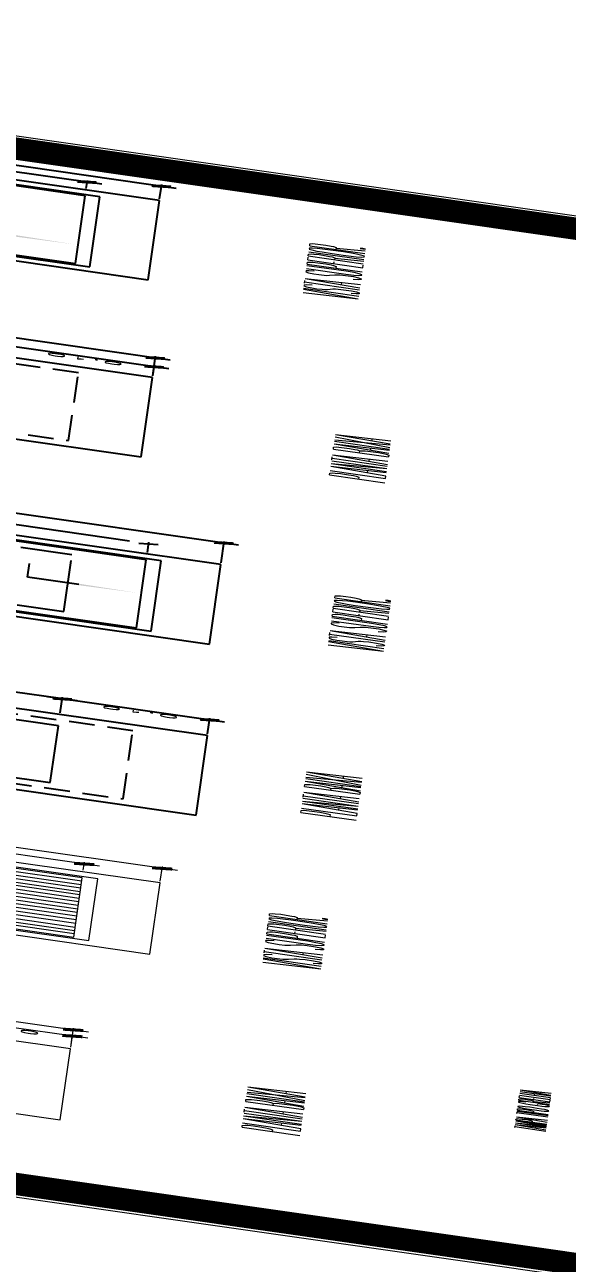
# Model space of a CAD drawing. Header units: millimetres. Extents: x -361192058 to 101130107379, y -14071650034 to 19218552450.
# Drawn here: x -134003.3 to -133858.8, y 44004 to 44334.1 of the extents above; entities that cross this region are included whole.
import ezdxf
from ezdxf.enums import TextEntityAlignment as Align

# ---------------------------------------------------------------- set-up
doc = ezdxf.new("R2010")
doc.units = ezdxf.units.MM
doc.header["$LTSCALE"] = 0.5
doc.linetypes.add('HIDDEN', pattern=[0.375, 0.25, -0.125])
for name, color, linetype in [('02', 2, 'Continuous'), ('DETALLHES_CAIXAS', 6, 'Continuous'), ('TXT_0', 7, 'Continuous'), ('TXT_1', 3, 'Continuous')]:
    doc.layers.add(name, color=color, linetype=linetype)
doc.styles.add('ADITIVOCAD', font='ROMANS.shx')
doc.styles.add('ROMANS', font='romans', dxfattribs={"height": 0.1})
doc.styles.get("Standard").update_dxf_attribs({"font": 'txt.shx', "height": 0.12})

# ---------------------------------------------------------------- blocks, each defined once
blk = doc.blocks.new('ADS_DET_CG125L')
at = {"layer": 'DETALLHES_CAIXAS'}
for p, q in [((2.10939, 2.42807), (2.10939, 1.82807)), ((2.70939, 1.82807), (2.70939, 2.42807)), ((1.16544, 1.87072), (1.16544, 2.10318)), ((1.26544, 1.77072), (1.26544, 2.10318)), ((0.66544, 2.08942), (0.66544, 1.87072)), ((0.56544, 2.08542), (0.56544, 1.77072)), ((0.66544, 1.87072), (1.16544, 1.87072)), ((2.10939, 1.82807), (2.70939, 1.82807)), ((0.56544, 1.77072), (1.26544, 1.77072))]:
    blk.add_line(p, q, dxfattribs=at)
at = {"layer": 'TXT_0', "linetype": 'ByBlock'}
for p, q in [((2.94954, 1.76807), (2.94954, 2.48807)), ((2.85051, 1.84107), (2.85051, 2.41507)), ((1.40375, 1.86072), (1.40375, 2.38072)), ((1.40375, 1.76072), (1.40375, 1.88072)), ((1.28044, 1.87072), (1.41875, 1.87072)), ((1.28044, 1.87072), (1.41875, 1.87072)), ((2.84401, 1.83457), (2.85701, 1.82157)), ((2.77439, 1.82807), (2.86551, 1.82807)), ((2.77439, 1.77807), (2.96454, 1.77807)), ((1.28044, 1.77072), (1.41875, 1.77072))]:
    blk.add_line(p, q, dxfattribs=at)
at = {"layer": 'TXT_0'}
for p, q in [((2.05939, 2.47807), (2.05939, 1.77807)), ((2.75939, 1.77807), (2.75939, 2.47807)), ((2.09939, 2.43807), (2.09939, 1.81807)), ((2.71939, 1.81807), (2.71939, 2.43807)), ((2.41272, 1.87062), (2.41324, 1.90539)), ((2.41324, 1.90539), (2.53291, 1.90539)), ((2.09939, 1.81807), (2.71939, 1.81807)), ((2.05939, 1.77807), (2.75939, 1.77807))]:
    blk.add_line(p, q, dxfattribs=at)
at = {"layer": 'TXT_0', "linetype": 'HIDDEN', "ltscale": 0.5}
for p, q in [((0.61544, 2.42072), (0.61544, 1.82072)), ((1.21544, 1.82072), (1.21544, 2.42072)), ((0.61544, 1.82072), (1.21544, 1.82072))]:
    blk.add_line(p, q, dxfattribs=at)
at = {"layer": 'TXT_0', "linetype": 'HIDDEN'}
for p, q in [((2.15939, 2.37807), (2.15939, 1.87807)), ((2.65939, 1.87807), (2.65939, 2.37807)), ((2.15939, 1.87807), (2.65939, 1.87807))]:
    blk.add_line(p, q, dxfattribs=at)
at = {"layer": 'TXT_0', "linetype": 'ByBlock', "const_width": 0.00195}
for points in [[(1.39725, 1.87722), (1.41025, 1.86422)], [(1.41025, 1.86422), (1.39725, 1.87722)], [(2.94304, 1.78457), (2.95604, 1.77157)], [(1.39725, 1.77722), (1.41025, 1.76422)]]:
    blk.add_lwpolyline(points, dxfattribs=at)
at = {"layer": 'TXT_0'}
blk.add_solid([(2.41939, 1.87056), (2.40606, 1.87069), (2.41234, 1.83062)], dxfattribs=at)
at = {"layer": 'TXT_0', "style": 'ROMANS'}
blk.add_text('0.10', height=0.018, rotation=90, dxfattribs=at).set_placement((1.39475, 1.79072))
at = {"layer": 'TXT_1', "style": 'ADITIVOCAD'}
for s, p in [('PLANTA BAIXA', (0.90132, 1.68251)), ('VISTA SUPERIOR.', (2.42987, 1.68036))]:
    blk.add_text(s, height=0.0375, dxfattribs=at).set_placement(p, align=Align.MIDDLE)
blk = doc.blocks.new('ADS_DET_CP50')
at = {"layer": 'DETALLHES_CAIXAS'}
for p, q in [((0.59468, 2.65051), (0.59468, 1.95051)), ((1.29468, 1.95051), (1.29468, 2.65051)), ((2.18784, 2.61288), (2.18784, 2.01288)), ((2.78784, 2.01288), (2.78784, 2.61288)), ((2.18784, 2.01288), (2.78784, 2.01288)), ((0.59468, 1.95051), (1.29468, 1.95051))]:
    blk.add_line(p, q, dxfattribs=at)
at = {"layer": 'TXT_0', "linetype": 'ByBlock'}
for p, q in [((2.96401, 1.95288), (2.96401, 2.67288)), ((1.46842, 1.94051), (1.46842, 2.66051)), ((2.90876, 2.00288), (2.90876, 2.62288)), ((1.39068, 1.94051), (1.39068, 2.06051)), ((2.85284, 2.01288), (2.92376, 2.01288)), ((2.85284, 1.96288), (2.97901, 1.96288)), ((1.30968, 1.95051), (1.40568, 1.95051)), ((1.30968, 1.95051), (1.48342, 1.95051))]:
    blk.add_line(p, q, dxfattribs=at)
at = {"layer": 'TXT_0'}
for p, q in [((2.13784, 2.66288), (2.13784, 1.96288)), ((2.83784, 1.96288), (2.83784, 2.66288)), ((2.17784, 2.62288), (2.17784, 2.00288)), ((2.79784, 2.00288), (2.79784, 2.62288)), ((2.17784, 2.00288), (2.79784, 2.00288)), ((2.13784, 1.96288), (2.83784, 1.96288))]:
    blk.add_line(p, q, dxfattribs=at)
at = {"layer": 'TXT_0', "linetype": 'HIDDEN', "ltscale": 0.5}
for p, q in [((0.64468, 2.60051), (0.64468, 2.00051)), ((1.24468, 2.00051), (1.24468, 2.60051)), ((0.64468, 2.00051), (1.24468, 2.00051))]:
    blk.add_line(p, q, dxfattribs=at)
at = {"layer": 'TXT_0', "linetype": 'ByBlock', "const_width": 0.00195}
for points in [[(2.90226, 2.01938), (2.91526, 2.00638)], [(2.95751, 1.96938), (2.97051, 1.95638)], [(1.38418, 1.95701), (1.39718, 1.94401)], [(1.46192, 1.95701), (1.47492, 1.94401)]]:
    blk.add_lwpolyline(points, dxfattribs=at)
at = {"layer": 'TXT_0'}
blk.add_solid([(2.36011, 2.05537), (2.34678, 2.0555), (2.35306, 2.01544)], dxfattribs=at)
at = {"layer": 'TXT_0', "style": 'ROMANS'}
blk.add_text('0.10', height=0.018, rotation=90, dxfattribs=at).set_placement((1.38168, 1.97051))
at = {"layer": 'TXT_1', "style": 'ADITIVOCAD'}
for s, p in [('VISTA SUPERIOR.', (2.44917, 1.83953)), ('PLANTA BAIXA', (0.85459, 1.80434))]:
    blk.add_text(s, height=0.0375, dxfattribs=at).set_placement(p, align=Align.MIDDLE)
blk = doc.blocks.new('APROVADO QUADRA 21.2 MBVII')
at = {"layer": '02', "lineweight": 18}
blk.add_lwpolyline([(4738.2722, 2380.7867), (4799.4722, 2380.7867), (4799.4722, 2425.3367), (4738.2722, 2425.3367)], close=True, dxfattribs=at)
at = {"layer": '02', "lineweight": 18, "const_width": 0.1}
blk.add_lwpolyline([(4739.0222, 2381.5367), (4798.7222, 2381.5367), (4798.7222, 2424.5867), (4739.0222, 2424.5867)], close=True, dxfattribs=at)
at = {"layer": 'DETALLHES_CAIXAS', "lineweight": 18}
for p, q in [((4743.0789, 2422.2171), (4743.0789, 2418.0313)), ((4747.2647, 2418.0313), (4747.2647, 2422.2171)), ((4753.7306, 2421.5762), (4753.7306, 2418.088)), ((4753.9399, 2421.5762), (4753.9399, 2418.088)), ((4754.1146, 2421.5762), (4754.1146, 2418.088)), ((4754.3239, 2421.5762), (4754.3239, 2418.088)), ((4754.5562, 2421.5762), (4754.5562, 2418.088)), ((4754.777, 2421.5762), (4754.777, 2418.088)), ((4754.9863, 2421.5762), (4754.9863, 2418.088)), ((4755.1956, 2421.5762), (4755.1956, 2418.088)), ((4755.4049, 2421.5762), (4755.4049, 2418.088)), ((4755.6142, 2421.5762), (4755.6142, 2418.088)), ((4755.8235, 2421.5762), (4755.8235, 2418.088)), ((4756.0328, 2421.5762), (4756.0328, 2418.088)), ((4756.2421, 2421.5762), (4756.2421, 2418.088)), ((4756.4168, 2421.5762), (4756.4168, 2418.088)), ((4756.6261, 2421.5762), (4756.6261, 2418.088)), ((4756.8354, 2421.5762), (4756.8354, 2418.088)), ((4757.0447, 2421.5762), (4757.0447, 2418.088)), ((4757.2187, 2418.088), (4757.2187, 2421.5762)), ((4753.7306, 2418.088), (4757.2187, 2418.088)), ((4743.0789, 2418.0313), (4747.2647, 2418.0313))]:
    blk.add_line(p, q, dxfattribs=at)
at = {"layer": 'TXT_0', "linetype": 'ByBlock', "lineweight": 18}
for p, q in [((4748.3799, 2417.9615), (4748.3799, 2422.2869)), ((4758.4213, 2417.6694), (4758.4213, 2421.9948)), ((4758.0361, 2418.0182), (4758.0361, 2421.6459)), ((4748.0129, 2417.9615), (4748.0129, 2418.7987)), ((4757.6722, 2418.088), (4758.1407, 2418.088)), ((4747.3694, 2418.0313), (4748.4845, 2418.0313)), ((4747.3694, 2418.0313), (4748.1176, 2418.0313)), ((4757.6722, 2417.7392), (4758.526, 2417.7392))]:
    blk.add_line(p, q, dxfattribs=at)
at = {"layer": 'TXT_0', "lineweight": 18}
for p, q in [((4753.3818, 2421.925), (4753.3818, 2417.7392)), ((4757.5676, 2417.7392), (4757.5676, 2421.925)), ((4753.6608, 2421.6459), (4753.6608, 2418.0182)), ((4757.2885, 2418.0182), (4757.2885, 2421.6459)), ((4753.6608, 2418.0182), (4757.2885, 2418.0182)), ((4753.3818, 2417.7392), (4757.5676, 2417.7392))]:
    blk.add_line(p, q, dxfattribs=at)
at = {"layer": 'TXT_0', "linetype": 'ByBlock', "lineweight": 18, "const_width": 0.0136}
for points in [[(4757.9907, 2418.1334), (4758.0814, 2418.0427)], [(4747.9676, 2418.0766), (4748.0583, 2417.9859)], [(4748.3345, 2418.0766), (4748.4252, 2417.9859)], [(4758.376, 2417.7845), (4758.4667, 2417.6938)]]:
    blk.add_lwpolyline(points, dxfattribs=at)
at = {"lineweight": 18}
for name, p, xscale, yscale, zscale in [('ADS_DET_CP50', (4778.0269, 2405.1143), 6.654090768922506, 6.654090768922506, 6.654090768922506), ('ADS_DET_CG125L', (4758.0041, 2405.8028), 6.67507638106508, 6.67507638106508, 6.67507638106508)]:
    blk.add_blockref(name, p, dxfattribs=dict(at, xscale=xscale, yscale=yscale, zscale=zscale))
at = {"color": 0, "lineweight": 13, "flags": 8}
for p in [(4700.7247, 2280.1125), (4699.5738, 2277.8964), (4702.3546, 2276.195), (4703.6722, 2274.085), (4699.8445, 2272.2194), (4703.0488, 2270.137), (4703.0877, 2267.9803), (4700.6523, 2261.5216), (4700.7007, 2257.1593)]:
    blk.add_attdef('NIVEL', p, '', height=0.075, dxfattribs=at)
for rotation, width, p in [(90, 0.8, (4700.8205, 2275.7521)), (270, 0.6, (4703.8437, 2274.9021)), (90, 0.8, (4701.5575, 2268.5021)), (180, 0.6, (4651.1817, 2236.1931))]:
    blk.add_attdef('$PORTA', text='', height=0.09, rotation=rotation, dxfattribs=dict(at, width=width)).set_placement(p, align=Align.MIDDLE)
for p in [(4654.176, 2240.463), (4648.499, 2240.1923), (4637.8012, 2239.3845), (4633.4388, 2239.3361), (4656.3921, 2239.3121), (4652.4746, 2237.6822), (4644.2598, 2236.9491), (4646.4166, 2236.988), (4650.3646, 2236.3646)]:
    blk.add_attdef('NIVEL', p, '', height=0.075, rotation=270, dxfattribs=at)
at = {"color": 0, "lineweight": 13, "width": 0.8, "flags": 8}
for p in [(4652.0317, 2239.2163), (4644.7817, 2238.4793)]:
    blk.add_attdef('$PORTA', text='', height=0.09, dxfattribs=at).set_placement(p, align=Align.MIDDLE)
at = {"layer": 'TXT_0', "lineweight": 18, "style": 'ROMANS'}
blk.add_text('0.10', height=0.12557, rotation=90, dxfattribs=at).set_placement((4747.9501, 2418.1708))
blk.add_text('TAMPA TIPO GRELHA ', height=0.139527, dxfattribs=at).set_placement((4746.3845, 2415.9389), align=Align.MIDDLE_LEFT)
at = {"layer": 'TXT_1', "lineweight": 18, "style": 'ADITIVOCAD'}
for s, p in [('PLANTA BAIXA', (4745.3741, 2417.0893)), ('VISTA SUPERIOR.', (4755.3717, 2417.1023))]:
    blk.add_text(s, height=0.261613, dxfattribs=at).set_placement(p, align=Align.MIDDLE)

msp = doc.modelspace()

# ---------------------------------------------------------------- block references
at = {"layer": '02', "color": 0, "lineweight": 30, "xscale": -4.574818403918471, "yscale": -59.40450511825884, "zscale": 4.574818403918471, "rotation": 261.8606972171988}
msp.add_blockref('APROVADO QUADRA 21.2 MBVII', (5129.041, 2225.201), dxfattribs=at)

doc.saveas('drawing.dxf')
